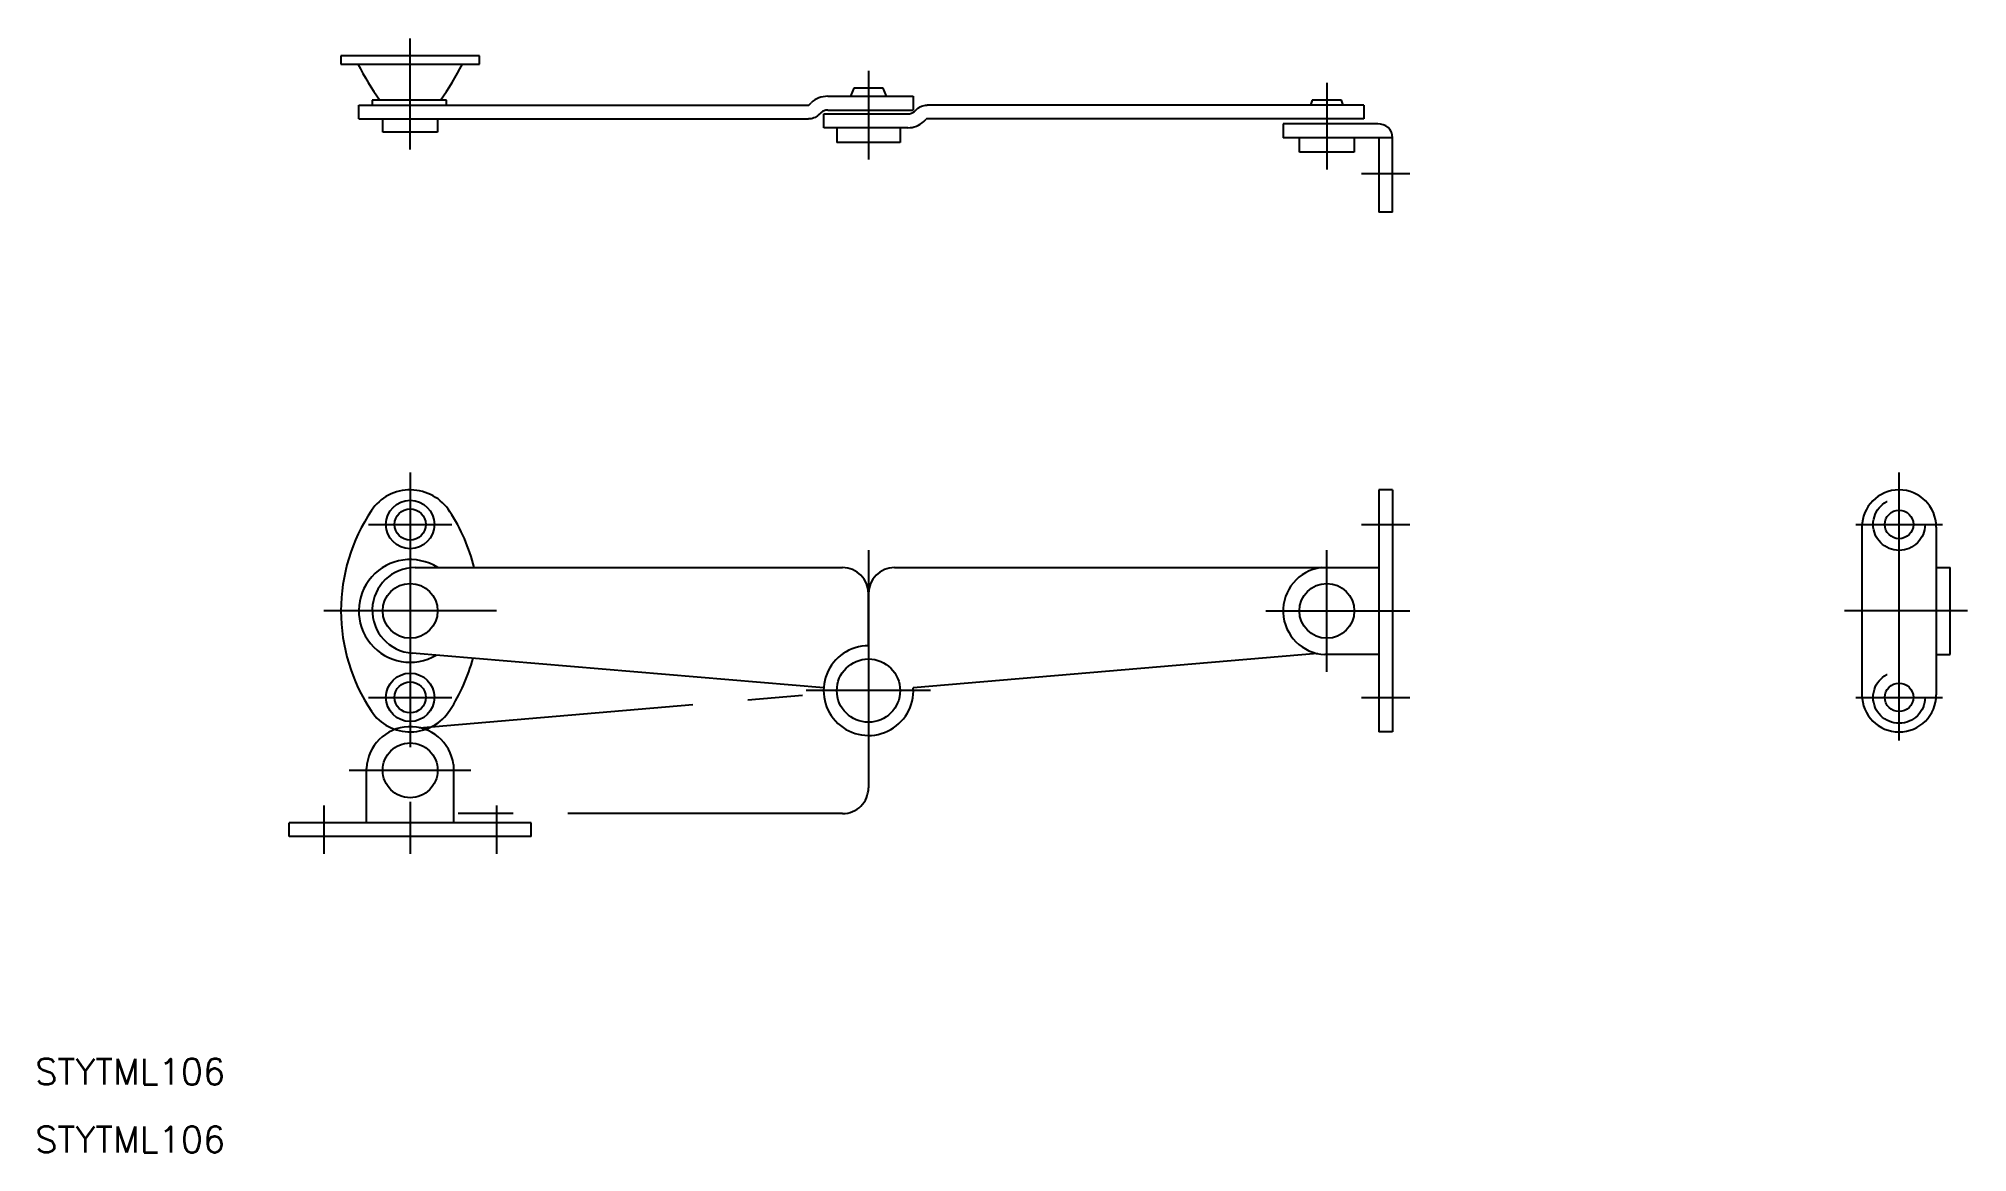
# Model space of a CAD drawing. Extents: x -96 to 127, y -53 to 75.
import ezdxf

# ---------------------------------------------------------------- set-up
doc = ezdxf.new("R2010")
doc.units = 0
for name, pattern in [('CENTER', [50.8, 31.75, -6.35, 6.35, -6.35]), ('DASHED', [19.05, 12.7, -6.35]), ('PHANTOM', [63.5, 31.75, -6.35, 6.35, -6.35, 6.35, -6.35])]:
    doc.linetypes.add(name, pattern=pattern)
doc.layers.get('0').update_dxf_attribs({"linetype": 'CONTINUOUS'})
doc.layers.add('CENTER', color=1, linetype='CENTER')
doc.styles.get("Standard").update_dxf_attribs({"font": 'txt.shx', "height": 3, "bigfont": 'bigfont.shx'})

msp = doc.modelspace()

# ---------------------------------------------------------------- linework, layer by layer
at = {"color": 7, "linetype": 'CONTINUOUS'}
for p, q in [((-45, 73.43), (-61, 73.43)), ((-61, 73.43), (-61, 72.48)), ((-61, 72.48), (-45, 72.48)), ((-45, 72.48), (-45, 73.43)), ((-1.7, 69.69), (-2.08, 68.75)), ((1.7, 69.69), (-1.7, 69.69)), ((2.08, 68.75), (1.7, 69.69)), ((-58.94, 67.73), (-6.95, 67.73)), ((-58.94, 66.13), (-58.94, 67.73)), ((-48.78, 68.31), (-57.38, 68.31)), ((-57.38, 68.31), (-57.38, 67.73)), ((-48.78, 67.73), (-48.78, 68.31)), ((-6.95, 67.73), (-6.93, 67.73)), ((-6.93, 67.73), (-6.91, 67.74)), ((-6.91, 67.74), (-6.63, 68)), ((-5.33, 66.98), (-5.42, 66.91)), ((-5.24, 67.03), (-5.33, 66.98)), ((-5.14, 67.07), (-5.24, 67.03)), ((-5.04, 67.11), (-5.14, 67.07)), ((-4.94, 67.13), (-5.04, 67.11)), ((-4.83, 67.15), (-4.94, 67.13)), ((-4.72, 67.15), (-4.83, 67.15)), ((-4.72, 68.75), (5.18, 68.75)), ((-4.72, 67.15), (5.18, 67.15)), ((5.15, 66.88), (5.23, 66.94)), ((5.18, 68.75), (5.18, 67.15)), ((5.23, 66.94), (5.32, 67.01)), ((5.32, 67.01), (5.59, 67.27)), ((5.59, 67.27), (5.72, 67.38)), ((5.72, 67.38), (5.85, 67.47)), ((5.85, 67.47), (5.99, 67.55)), ((5.99, 67.55), (6.14, 67.61)), ((6.14, 67.61), (6.29, 67.66)), ((6.29, 67.66), (6.44, 67.7)), ((6.44, 67.7), (6.6, 67.72)), ((6.6, 67.72), (6.77, 67.73)), ((57.29, 67.73), (6.77, 67.73)), ((51.31, 68.31), (51.1, 67.73)), ((54.69, 68.31), (51.31, 68.31)), ((54.9, 67.73), (54.69, 68.31)), ((57.29, 67.73), (57.29, 66.13)), ((-58.94, 66.13), (-6.95, 66.13)), ((-56.17, 64.59), (-56.17, 66.13)), ((-49.83, 66.13), (-49.83, 64.59)), ((-6.79, 66.14), (-6.95, 66.13)), ((-6.63, 66.16), (-6.79, 66.14)), ((-6.47, 66.2), (-6.63, 66.16)), ((-6.32, 66.25), (-6.47, 66.2)), ((-6.18, 66.31), (-6.32, 66.25)), ((-6.04, 66.39), (-6.18, 66.31)), ((-5.9, 66.48), (-6.04, 66.39)), ((-5.78, 66.59), (-5.9, 66.48)), ((-5.5, 66.84), (-5.78, 66.59)), ((-5.42, 66.91), (-5.5, 66.84)), ((-5.18, 66.71), (4.54, 66.71)), ((-5.18, 65.11), (-5.18, 66.71)), ((4.54, 65.11), (-5.18, 65.11)), ((-3.66, 65.11), (-3.66, 63.42)), ((3.66, 65.11), (3.66, 63.42)), ((4.54, 66.71), (4.65, 66.71)), ((4.65, 66.71), (4.75, 66.73)), ((4.75, 66.73), (4.86, 66.75)), ((4.86, 66.75), (4.96, 66.79)), ((4.96, 66.79), (5.05, 66.83)), ((5.05, 66.83), (5.15, 66.88)), ((6.4, 65.84), (6.68, 66.1)), ((57.29, 66.13), (6.77, 66.13)), ((58.89, 65.56), (47.95, 65.56)), ((47.95, 65.56), (47.95, 63.96)), ((-49.83, 64.59), (-56.17, 64.59)), ((3.66, 63.42), (-3.66, 63.42)), ((60.6, 63.96), (47.95, 63.96)), ((49.83, 62.29), (49.83, 63.96)), ((56.17, 63.96), (56.17, 62.29)), ((59, 63.96), (59, 55.36)), ((60.6, 55.36), (60.6, 63.96)), ((56.17, 62.29), (49.83, 62.29)), ((60.6, 55.36), (59, 55.36)), ((59, 23.22), (59, -4.78)), ((60.6, 23.22), (59, 23.22)), ((60.6, 23.22), (60.6, -4.78)), ((114.88, 18.92), (114.88, -0.48)), ((123.48, 18.92), (123.48, 14.23)), ((-52.43, 14.23), (-3, 14.23)), ((3, 14.23), (59, 14.23)), ((52.5, 14.23), (52.6, 14.23)), ((123.48, 14.23), (125.08, 14.23)), ((125.08, 4.17), (125.08, 14.23)), ((0, 5.19), (0, 11.23)), ((-5.18, 0.34), (-52.75, 4.34)), ((51.93, 4.29), (5.18, 0.34)), ((59, 4.17), (52.78, 4.17)), ((123.48, 4.17), (125.08, 4.17)), ((123.48, 4.17), (123.48, -0.48)), ((60.6, -4.78), (59, -4.78))]:
    msp.add_line(p, q, dxfattribs=at)
at = {"color": 3, "linetype": 'DASHED'}
msp.add_line((123.48, 14.23), (123.48, 4.17), dxfattribs=at)
at = {"color": 3, "linetype": 'PHANTOM'}
for p, q in [((-51.93, -4.29), (-5.18, -0.32)), ((0, -6.29), (0, -11.23)), ((-47.99, -8.56), (-47.99, -15.29)), ((-47.99, -8.73), (-47.99, -8.82)), ((-60.05, -9.22), (-45.99, -9.22)), ((-58.05, -15.29), (-58.05, -9)), ((-63, -13.29), (-63, -18.89)), ((-43, -13.29), (-43, -18.89)), ((-39, -15.29), (-67, -15.29)), ((-67, -16.89), (-67, -15.29)), ((-3, -14.23), (-47.99, -14.23)), ((-39, -16.89), (-39, -15.29)), ((-39, -16.89), (-67, -16.89))]:
    msp.add_line(p, q, dxfattribs=at)
at = {"color": 7, "linetype": 'CONTINUOUS'}
for centre, radius in [((-53, 19.22), 2.8), ((-53, 19.22), 1.8), ((119.18, 19.22), 1.65), ((-53, 9.22), 3.17), ((53, 9.22), 3.17), ((0, 0), 3.66), ((-53, -0.78), 2.8), ((-53, -0.78), 1.8), ((119.18, -0.78), 1.65)]:
    msp.add_circle(centre, radius, dxfattribs=at)
at = {"color": 3, "linetype": 'DASHED'}
for centre in [(119.18, 19.22), (119.18, -0.78)]:
    msp.add_circle(centre, 3, dxfattribs=at)
at = {"color": 3, "linetype": 'PHANTOM'}
msp.add_circle((-53, -9.22), 3.17, dxfattribs=at)
at = {"color": 7, "linetype": 'CONTINUOUS'}
for centre, radius, start, end in [((-28.29, 88.13), 34.5, 206.981, 215.0779), ((-77.7, 88.13), 34.49, 324.9224, 333.0213), ((-4.72, 65.95), 2.8, 89.998, 132.8068), ((4.53, 67.87), 2.76, 270.3421, 312.4695), ((6.77, 66.01), 0.124, 90.0044, 132.7969), ((59, 63.96), 1.6, 0.0004, 93.9499), ((-52.99, 17.8), 5.42, 32.2625, 146.1337), ((119.18, 18.92), 4.3, 90, 180), ((119.18, 18.92), 4.3, 0, 90), ((-40.08, 9.22), 20.92, 146.3211, 180), ((-66.03, 9.22), 21.03, 13.7755, 33.0615), ((-53, 9.22), 5.94, 57.5059, 300.5839), ((-52.43, 9.28), 4.95, 89.9999, 266.2775), ((-3, 11.23), 3, 0, 90), ((3, 11.23), 3, 90, 180), ((53, 9.22), 5.05, 97.5048, 267.4592), ((-40.08, 9.22), 20.92, 180, 213.6789), ((0, 0), 5.19, 90, 3.7252), ((-66.03, 9.22), 21.03, 326.9385, 344.9251), ((119.18, -0.48), 4.3, 180, 270), ((119.18, -0.48), 4.3, 270, 0), ((-52.99, 0.64), 5.42, 213.8663, 327.7375)]:
    msp.add_arc(centre, radius, start, end, dxfattribs=at)
at = {"color": 3, "linetype": 'PHANTOM'}
for centre, radius, start, end in [((-53, -9.22), 5.05, 7.5048, 177.4592), ((-3, -11.23), 3, 270, 0)]:
    msp.add_arc(centre, radius, start, end, dxfattribs=at)
at = {"layer": 'CENTER', "color": 1, "linetype": 'CENTER'}
for p, q in [((-53, 62.59), (-53, 75.43)), ((0, 71.69), (0, 61.42)), ((53, 70.31), (53, 60.29)), ((57, 59.83), (62.6, 59.83)), ((-53, 25.22), (-53, -18.89)), ((119.18, -5.78), (119.18, 25.22)), ((-57.8, 19.22), (-48.2, 19.22)), ((57, 19.22), (62.6, 19.22)), ((114.18, 19.22), (124.18, 19.22)), ((0, 16.23), (0, -7.19)), ((53, 2.17), (53, 16.23)), ((-43, 9.22), (-63, 9.22)), ((45.95, 9.22), (62.6, 9.22)), ((127.08, 9.22), (112.88, 9.22)), ((7.19, 0), (-7.19, 0)), ((-57.8, -0.78), (-48.2, -0.78)), ((57, -0.78), (62.6, -0.78)), ((114.18, -0.78), (124.18, -0.78))]:
    msp.add_line(p, q, dxfattribs=at)

# ---------------------------------------------------------------- texts
at = {"color": 7, "linetype": 'CONTINUOUS'}
for p in [(-96.36, -45.58), (-96.36, -53.42)]:
    msp.add_text('STYTML106', height=3, dxfattribs=at).set_placement(p)

doc.saveas('drawing.dxf')
